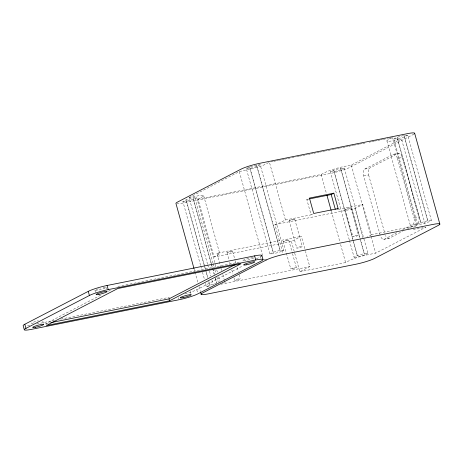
<?xml version="1.0" encoding="UTF-8"?>
<svg xmlns="http://www.w3.org/2000/svg" width="463" height="463" viewBox="0 0 463 463"><rect width="100%" height="100%" fill="white"/><g stroke="black" fill="none" stroke-linecap="round" stroke-linejoin="round"><path stroke-width="0.35" stroke-dasharray="2.31 1.74" d="M207.557 264.211L189.089 197.626L196.41 196.156A14.394 1.777 -15.5 0 1 203.107 195.427L203.679 195.745L203.303 196.329L198.042 199.188L214.074 256.994L291.441 241.46L301.355 236.321L305.366 250.772M203.679 195.745L219.705 253.55L218.038 254.939L214.074 256.994M189.089 197.626L239.313 171.594L257.202 167.392A14.394 1.777 -15.5 0 0 265.449 164.249L269.414 162.195L285.445 220L279.357 223.027L274.941 224.63L282.957 253.533M200.566 265.322L182.868 201.498L186.172 199.784L193.106 197.869L196.74 197.666L215.978 267.041M250.309 166.715L256.548 164.99L260.183 164.782L283.848 250.118L280.543 251.831L273.604 253.747L269.975 253.95L246.31 168.619L249.065 167.189M182.868 201.498L186.502 201.295L193.436 199.374L196.74 197.666M246.31 168.619L249.939 168.41L256.878 166.495L260.183 164.782M198.042 199.188L321.177 174.464L327.266 171.437L333.389 169.267A14.394 1.777 -15.5 0 1 343.951 166.535L351.272 165.065L401.496 139.033L425.352 225.041M391.982 137.766L388.584 139.531A14.394 1.777 -15.5 0 0 394.175 140.503L401.496 139.033M349.264 239.863L330.408 171.877L333.713 170.164L340.646 168.248L344.281 168.04L363.519 237.421M393.851 138.998L397.156 137.285L404.089 135.364L407.724 135.161L431.389 220.492L428.084 222.205L421.145 224.127L417.516 224.329L393.851 138.998L397.48 138.79L404.419 136.874L407.724 135.161M330.408 171.877L334.037 171.675L340.976 169.753L344.281 168.04M46.231 324.881L45.872 323.596L101.947 294.537M108.325 291.233L110.871 289.913M380.146 235.106L363.733 175.923A5.759 2.894 78.6 0 1 364.85 169.047L393.266 154.318L398.886 153.172M285.445 220L311.072 214.855L306.795 199.443L308.381 198.621M364.85 169.047L369.734 168.069L398.151 153.34A5.759 2.894 78.6 0 1 402.318 157.472L418.731 216.655A5.759 2.894 78.6 0 1 417.614 223.531L407.509 228.768M311.072 214.855L312.658 214.033M184.94 293.912A14.394 1.777 -15.5 0 0 196.763 289.722L242.907 265.808M256.363 258.834L260.206 256.838A14.394 1.777 -15.5 0 0 261.502 256.039M274.941 224.63L354.884 208.576L362.813 204.467L371.21 234.747L367.553 236.645M205.572 283.362L206.533 286.829L209.837 285.121L216.082 283.391M269.975 253.95L273.28 252.237L280.213 250.321L283.848 250.118M294.688 253.157L299.839 271.74L309.753 266.601L305.557 251.461M396.947 232.692L384.319 239.238A5.759 2.894 78.6 0 1 380.632 236.483M402.631 229.752L412.736 224.514L417.614 223.531M383.578 239.406L389.198 238.26L402.457 231.39M349.455 240.557L354.073 257.208L357.378 255.495L364.312 253.579L367.946 253.377L363.71 238.115M417.516 224.329L420.821 222.616L427.754 220.701L431.389 220.492M299.839 271.74L345.606 262.55C354.82 257.272 365.394 255.154 375.701 253.151L425.925 227.119L418.604 228.589A14.394 1.777 -15.5 0 1 413.39 229.359M413.575 227.321L416.978 225.562L392.549 137.476M354.073 257.208L357.702 257.006L364.641 255.09L367.946 253.377M270.832 161.911L272.95 161.483M273.662 161.344L275.786 160.916M276.492 160.777L278.616 160.348M279.322 160.204L281.446 159.781M282.152 159.637L284.276 159.214M284.982 159.069L287.106 158.641M287.812 158.502L296.303 156.795M297.014 156.656L299.139 156.228M299.845 156.089L301.969 155.661M302.675 155.516L304.799 155.093M305.505 154.949L307.629 154.52M308.335 154.382L310.459 153.953M311.165 153.814L313.289 153.386M313.995 153.247L316.119 152.819M316.825 152.674L318.949 152.252M319.661 152.107L321.779 151.679M322.491 151.54L324.609 151.112M325.321 150.973L327.445 150.544M328.151 150.406L330.981 149.833M331.687 149.694L333.811 149.265M334.517 149.127L336.642 148.698M337.348 148.554L339.472 148.131M340.178 147.986L342.302 147.564M343.014 147.419L345.132 146.991M345.844 146.852L347.962 146.424M348.674 146.285L350.798 145.857M351.504 145.712L353.628 145.289M354.334 145.145L356.458 144.722M357.164 144.578L359.288 144.149M359.994 144.01L362.118 143.582M362.824 143.443L364.948 143.015M369.196 142.164L371.32 141.736M372.026 141.597L374.15 141.169M374.856 141.024L376.98 140.602M377.686 140.457L379.81 140.029M380.517 139.89L382.641 139.461M383.347 139.322L388.301 138.327M389.007 138.182L391.131 137.76M393.266 154.318A5.759 2.894 78.6 0 1 397.439 158.456L402.318 157.472M363.733 175.923L368.617 174.945A5.759 2.894 78.6 0 1 369.734 168.069M306.795 199.443L308.89 199.021M338.285 209.392L362.813 204.467M220.892 267.73L216.881 253.278L301.355 236.321M412.736 224.514A5.759 2.894 78.6 0 0 413.853 217.639L418.731 216.655M371.21 234.747L416.978 225.562M117.949 286.464L240.378 261.89M263.742 259.679L266.404 259.147M220.839 284.241L309.753 266.601M36.768 323.944L54.414 320.396M60.769 319.123L169.481 297.298M45.872 323.596L50.12 322.746M216.881 253.278L219.705 253.55M206.533 286.829L210.167 286.626L208.819 281.77M404.089 135.364L427.754 220.701M404.419 136.874L428.084 222.205M397.156 137.285L420.821 222.616M397.48 138.79L421.145 224.127M397.439 158.456L413.853 217.639M386.912 140.914L411.15 228.305M368.617 174.945L385.025 234.128M351.272 165.065L370.892 235.812M371.089 236.506L375.701 253.151M354.884 208.576L363.281 238.856M340.646 168.248L359.89 237.623M360.081 238.318L364.312 253.579M340.976 169.753L359.832 237.745M360.602 240.517L364.641 255.09M350.815 207.719A2.876 0.353 -15.5 0 1 346.718 209.166A2.876 0.353 -15.5 0 1 346.584 208.564A2.876 0.353 -15.5 0 1 350.815 207.719L358.449 235.245A2.876 0.353 -15.5 0 1 354.351 236.697A2.876 0.353 -15.5 0 1 354.218 236.089A2.876 0.353 -15.5 0 1 358.449 235.245M345.265 209.253L352.899 236.778M333.713 170.164L352.951 239.539M353.142 240.233L357.378 255.495M334.037 171.675L357.702 257.006M321.177 174.464L326.56 193.887M331.369 211.226L339.83 241.744M340.6 244.516L345.606 262.55M294.676 218.987A2.876 0.353 -15.5 0 1 290.585 220.44A2.876 0.353 -15.5 0 1 290.451 219.838A2.876 0.353 -15.5 0 1 294.676 218.987L302.31 246.513A2.876 0.353 -15.5 0 1 298.218 247.965A2.876 0.353 -15.5 0 1 298.085 247.364A2.876 0.353 -15.5 0 1 302.31 246.513M289.132 220.521L296.766 248.046M291.441 241.46L294.497 252.468M288.692 239.915A2.876 0.353 -15.5 0 1 284.6 241.362A2.876 0.353 -15.5 0 1 284.467 240.76A2.876 0.353 -15.5 0 1 288.692 239.915L292.321 252.989M292.512 253.678L296.326 267.44A2.876 0.353 -15.5 0 1 292.234 268.893A2.876 0.353 -15.5 0 1 292.101 268.285A2.876 0.353 -15.5 0 1 296.326 267.44M283.148 241.449L290.781 268.974M256.548 164.99L280.213 250.321M256.878 166.495L280.543 251.831M249.615 166.906L273.28 252.237M249.939 168.41L273.604 253.747M239.313 171.594L262.399 254.824M260.206 256.838L260.588 258.215M253.55 257.758A5.759 0.712 -15.5 0 1 245.361 260.657A5.759 0.712 -15.5 0 1 245.101 259.454A5.759 0.712 -15.5 0 1 253.55 257.758L253.932 259.135M232.559 251.183A2.876 0.353 -15.5 0 1 228.462 252.636A2.876 0.353 -15.5 0 1 228.328 252.034A2.876 0.353 -15.5 0 1 232.559 251.183L235.042 260.131M235.233 260.819L235.8 262.88M237.137 267.701L238.283 271.827M239.047 274.582L240.193 278.709A2.876 0.353 -15.5 0 1 236.095 280.161A2.876 0.353 -15.5 0 1 235.962 279.559A2.876 0.353 -15.5 0 1 240.193 278.709M227.009 252.717L228.919 259.598M229.683 262.353L230.065 263.725M231.778 269.923L232.924 274.05M233.879 277.493L234.643 280.242M221.082 268.418L221.655 270.485M222.801 274.611L224.329 280.121M224.52 280.81L225.278 283.559M216.748 269.813L217.517 272.591M218.675 276.752L220.023 281.608M195.091 198.523L212.98 263.042M213.171 263.736L214.137 267.203M214.907 269.975L215.868 273.448M216.829 276.915L218.368 282.465M193.106 197.869L211.192 263.082M211.388 263.777L212.54 267.938M212.731 268.633L214.271 274.183M215.231 277.65L216.771 283.2M193.436 199.374L211.331 263.898M211.522 264.593L212.482 268.06M212.673 268.754L214.213 274.304M215.37 278.466L216.719 283.321M207.748 264.905L208.709 268.372M209.479 271.144L210.827 276M211.979 280.161L213.327 285.017M186.172 199.784L204.258 264.998M204.449 265.693L205.41 269.159M205.607 269.854L207.719 277.487M208.877 281.649L209.837 285.121M186.502 201.295L205.352 269.281M206.122 272.059L207.661 277.609M200.763 266.017L201.723 269.489M202.493 272.261L204.414 279.201M194.2 269.292L194.778 271.37M194.969 272.065L197.851 282.465M199.009 286.626L200.352 291.482M196.763 289.722L197.718 293.16M190.305 291.325L191.069 294.08M178.527 297.663L178.909 299.034M106.015 287.378L106.397 288.756M94.915 290.446L95.488 292.512M42.764 320.946L43.528 323.701M29.788 325.339A14.394 1.777 -15.5 0 1 27.479 325.732M103.11 287.54A5.759 0.712 -15.5 0 1 104.146 288.461A5.759 0.712 -15.5 0 1 95.303 290.59A5.759 0.712 -15.5 0 1 100.315 288.217M33.209 323.371A5.759 0.712 -15.5 0 1 32.144 322.775A5.759 0.712 -15.5 0 1 38.313 320.72M413.951 134.073A14.394 1.777 -15.5 0 1 412.99 134.629L349.548 167.508A14.394 1.777 -15.5 0 1 330.738 173.382L183.198 203.008A14.394 1.777 -15.5 0 1 176.895 203.778M389.198 238.26A5.759 2.894 78.6 0 1 385.511 235.505"/><path stroke-width="0.69" d="M24.296 329.754L23.15 325.628A14.394 1.777 -15.5 0 1 24.817 324.245L88.259 291.36A14.394 1.777 -15.5 0 1 107.075 285.486L254.615 255.865A14.394 1.777 -15.5 0 1 261.502 256.039M25.963 328.371L89.405 295.492A14.394 1.777 -15.5 0 1 108.22 289.618L255.755 259.992A14.394 1.777 -15.5 0 1 261.352 260.97L197.909 293.849A14.394 1.777 -15.5 0 1 179.1 299.723L31.559 329.343A14.394 1.777 -15.5 0 1 25.963 328.371L24.817 324.245M309.585 198.882L331.207 194.541L333.846 193.169L338.123 208.587L337.064 209.137M50.826 322.607L169.007 298.878L235.279 264.529M169.539 300.805L240.91 263.812L117.776 288.536L46.404 325.524L169.539 300.805L169.007 298.878M333.846 193.169L309.44 198.071L313.717 213.489L338.123 208.587M414.657 133.246L439.85 224.08M331.207 194.541L335.293 209.288M326.947 195.27L331.178 210.532M261.879 255.454L263.025 259.587M254.615 255.865L255.755 259.992M194.009 268.598L175.934 203.413A14.394 1.777 -15.5 0 1 177.601 202.03L241.044 169.151A14.394 1.777 -15.5 0 1 259.853 163.277L407.394 133.657A14.394 1.777 -15.5 0 1 414.281 133.824M200.548 292.176L201.121 294.254M107.075 285.486L108.22 289.618M88.259 291.36L89.405 295.492M266.237 259.992L202.794 292.871A14.394 1.777 -15.5 0 0 208.385 293.843L355.925 264.223A14.394 1.777 -15.5 0 0 374.741 258.348L438.183 225.469A14.394 1.777 -15.5 0 0 432.587 224.491L285.046 254.112A14.394 1.777 -15.5 0 0 266.237 259.992M35.524 327.289A5.759 0.712 -15.5 0 0 43.719 324.389A5.759 0.712 -15.5 0 0 35.263 326.085A5.759 0.712 -15.5 0 0 35.524 327.289M98.966 294.41A5.759 0.712 -15.5 0 0 107.161 291.505A5.759 0.712 -15.5 0 0 98.706 293.206A5.759 0.712 -15.5 0 0 98.966 294.41M183.064 297.668A5.759 0.712 -15.5 0 0 191.26 294.763A5.759 0.712 -15.5 0 0 182.804 296.465A5.759 0.712 -15.5 0 0 183.064 297.668M246.507 264.79A5.759 0.712 -15.5 0 0 254.696 261.884A5.759 0.712 -15.5 0 0 246.241 263.58A5.759 0.712 -15.5 0 0 246.507 264.79"/></g></svg>
